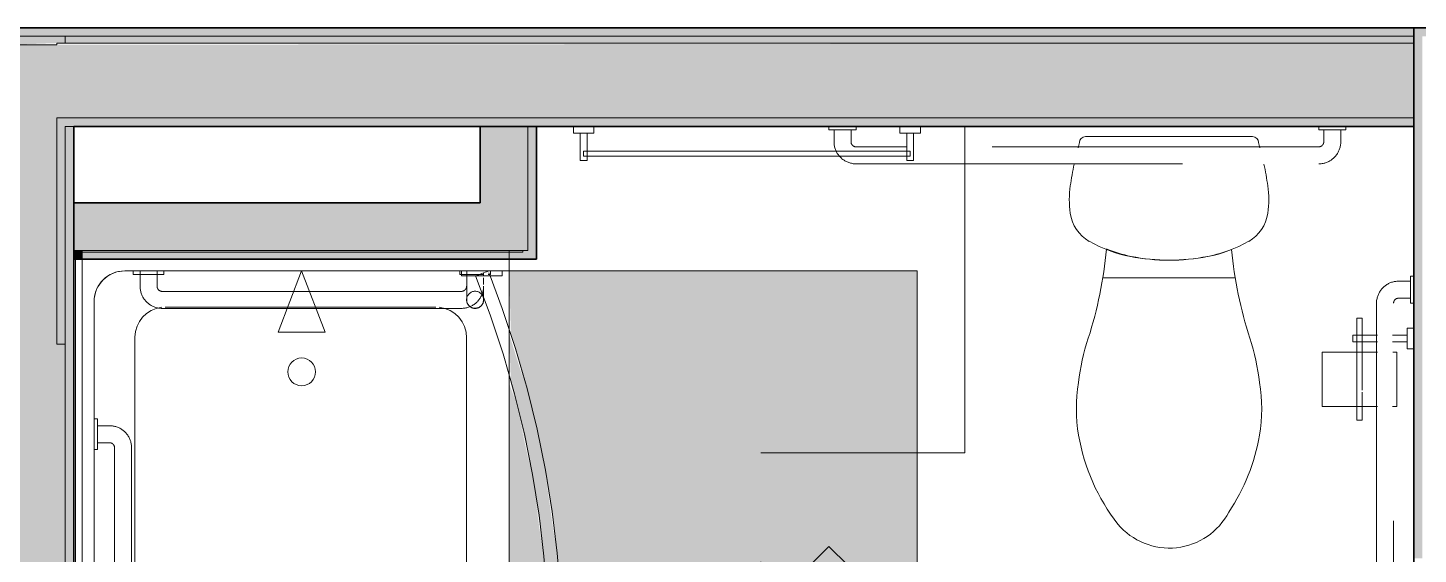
# Model space of a CAD drawing. Header units: inches. Extents: x 6 to 8416, y -388 to 6104.
# Drawn here: x 6422 to 6524.2, y 230.5 to 269.2 of the extents above; entities that cross this region are included whole.
import ezdxf

# ---------------------------------------------------------------- set-up
doc = ezdxf.new("R2010")
doc.units = ezdxf.units.IN
doc.header["$MEASUREMENT"] = 0
doc.linetypes.add('Dash 1_16_', pattern=[48, 24, -24])
doc.linetypes.add('Hidden 1_16_', pattern=[36, 24, -12])
for name, color, linetype, lineweight in [('A-GENM', 13, 'Continuous', 18), ('A-ROOM', 32, 'Continuous', 13), ('A-WALL', 113, 'Continuous', 25), ('A-WALL-PATT', 111, 'Continuous', 35), ('I-WALL', 2, 'Continuous', 25), ('P-SANR-FIXT', 6, 'Continuous', 18), ('Q-SPCQ', 91, 'Continuous', 18)]:
    doc.layers.add(name, color=color, linetype=linetype, lineweight=lineweight)

# ---------------------------------------------------------------- blocks, each defined once
blk = doc.blocks.new('GM BA Shower-Unit-Tub-Prefab-ICC ADA-AM - ICC Type B_ Option B Forward_ 60_W x 32_D-2924853-LEVEL 3 - PLAN Copy 1 Copy 1')
at = {"layer": 'A-GENM'}
blk.add_line((0, 32), (0.625, 32), dxfattribs=at)
blk = doc.blocks.new('PL BA Toilet-Unit-Two Piece-ICC ADA-AM - ICC Type B_ Side Approach_ Side Bar-V1098-LEVEL 3 - PLAN Copy 1 Copy 1')
at = {"layer": 'A-GENM', "linetype": 'Hidden 1_16_', "lineweight": 9}
for p, q in [((48, 56), (48, 24)), ((33, 24), (33, 0)), ((33, 24), (48, 24))]:
    blk.add_line(p, q, dxfattribs=at)
blk = doc.blocks.new('GM Clearance-Rect-AM - 30_ x 48_  - A117 2017 Existing _ Type B _ A117 2009 _ CBC-V1099-LEVEL 3 - PLAN Copy 1 Copy 1')
at = {"layer": 'A-GENM', "linetype": 'Hidden 1_16_', "lineweight": 9, "transparency": 33554560}
h = blk.add_hatch(color=256, dxfattribs=at)
h.paths.add_polyline_path([(11.95, 48), (-15, 48), (-15, 0), (15, 0), (14.87, 4.7), (14.16, 7.14), (12.32, 14.95), (11.75, 18.61), (11.21, 24.64), (11.15, 30.65), (11.48, 36), (12.28, 41.84), (13.48, 47.31), (13.48, 48), (12.26, 48)])
h.paths.add_polyline_path([(15, 48), (14.67, 48), (13.73, 44.09), (12.75, 38.29), (12.23, 32.81), (12.13, 26.71), (12.45, 21.32), (13.25, 15.39), (14.49, 9.66), (15, 8.27), (15, 47.4)])
blk.add_hatch(color=256, dxfattribs=at).paths.add_polyline_path([(13.88, 48), (13.61, 47.84), (12.13, 41.07), (11.74, 38.29), (11.22, 32.45), (11.11, 27.46), (11.51, 20.75), (12.34, 14.86), (13.59, 9.14), (15, 4.63), (14.87, 8.27), (13.71, 12.99), (12.75, 18.66), (12.22, 24.46), (12.13, 30.18), (12.48, 35.95), (13.37, 42.21), (14.62, 47.84), (14.49, 48), (13.94, 48)])
at = {"layer": 'A-GENM', "linetype": 'Hidden 1_16_', "lineweight": 9}
for p, q in [((-15, 48), (-15, 0)), ((-15, 48), (-15, 0)), ((15, 7.77), (15, 48)), ((15, 7.77), (15, 48)), ((15, 48), (15, 7.77)), ((-15, 0), (-15, 39.38)), ((15, 6.9), (15, 7.77)), ((15, 6.9), (15, 7.77)), ((15, 7.77), (15, 6.9)), ((15, 4.63), (15, 6.75)), ((15, 4.63), (15, 6.75)), ((15, 6.75), (15, 4.63)), ((15, 0), (15, 4.33)), ((15, 0), (15, 4.33)), ((15, 4.33), (15, 0)), ((-15, 0), (15, 0)), ((-15, 0), (15, 0)), ((15, 0), (-15, 0))]:
    blk.add_line(p, q, dxfattribs=at)
blk = doc.blocks.new('SE BA Toilet Paper Holder-AM - 6_ W x 4 1_2_ D_ 19_ AFF-V1100-LEVEL 3 - PLAN Copy 1 Copy 1')
at = {"layer": 'Q-SPCQ'}
for p, q in [((-1, 6.75), (-5, 6.75)), ((-5, 6.75), (-5, 2.68)), ((-5, 6.75), (-5, 4.71)), ((-1, 4.71), (-1, 6.75)), ((-1, 2.68), (-1, 6.75)), ((-5, 4.19), (-6, 4.19)), ((-6, 4.19), (-6, 4)), ((-6, 4.16), (-6, 4)), ((-5, 4.15), (-5, 4.59)), ((-5, 3.41), (-5, 4.59)), ((-1, 4.19), (-5, 4.19)), ((-5, 4), (-5, 4.15)), ((-1, 4.59), (-1, 3.41)), ((-1, 4.59), (-1, 4.15)), ((0.25, 4.19), (-1, 4.19)), ((-1, 4.15), (-1, 4)), ((-0.25, 4.5), (-0.25, 2.69)), ((-0.25, 4.5), (0, 4.5)), ((-0.22, 4.5), (0, 4.5)), ((0, 4.5), (0.22, 4.5)), ((0, 4.5), (0.25, 4.5)), ((0.25, 2.69), (0.25, 4.5)), ((1.5, 4.19), (0.25, 4.19)), ((1.5, 4), (1.5, 4.19)), ((-6, 4), (-6, 3.84)), ((-6, 4), (-6, 3.81)), ((-6, 3.81), (-5, 3.81)), ((-5, 3.85), (-5, 4)), ((-5, 3.41), (-5, 3.85)), ((-5, 3.81), (-3.95, 3.81)), ((-5, 3.29), (-5, 2.68)), ((-3.8, 3.81), (-1, 3.81)), ((-1, 4), (-1, 3.85)), ((-1, 3.85), (-1, 3.41)), ((-1, 3.81), (0.25, 3.81)), ((-1, 2.68), (-1, 3.29)), ((0.25, 3.81), (1.5, 3.81)), ((1.5, 3.81), (1.5, 4)), ((-5, 1.57), (-5, 1.25)), ((-5, 1.57), (-5, 1.25)), ((-5, 1.25), (-1, 1.25)), ((-1, 1.25), (-1, 1.56)), ((-1, 1.25), (-1, 1.56)), ((-0.25, 1.57), (-0.25, 0.5)), ((0.25, 0.5), (0.25, 1.57)), ((-0.75, 0.5), (-0.75, 0)), ((0, 0.5), (-0.75, 0.5)), ((0, 0.5), (-0.25, 0.5)), ((0, 0.5), (-0.24, 0.5)), ((0, 0.5), (-0.22, 0.5)), ((0.22, 0.5), (0, 0.5)), ((0.25, 0.5), (0, 0.5)), ((0.24, 0.5), (0, 0.5)), ((0.75, 0.5), (0, 0.5)), ((0.75, 0), (0.75, 0.5))]:
    blk.add_line(p, q, dxfattribs=at)
blk = doc.blocks.new('z Nested-Shower Surround-Tub-Prefab - Variable-V1201-LEVEL 3 - PLAN Copy 1 Copy 1')
at = {"layer": 'A-GENM', "lineweight": 9}
for p, q in [((0.13, 33), (0, 33)), ((0, 33), (0, 0.63)), ((0, 32), (0, 33)), ((0, 33), (0.13, 33)), ((0.13, 0.63), (0.13, 33)), ((0.13, 33), (0.13, 32)), ((0, 29.88), (0, 32)), ((0.13, 32), (0.13, 29.88)), ((0, 0.63), (0, 29.88)), ((0.13, 29.88), (0.13, 0.63)), ((0, 0.63), (0, 0)), ((0, 0), (0, 0.63)), ((0, 0), (60, 0)), ((0.63, 0), (0, 0)), ((0.13, 0.13), (0.13, 0.63)), ((0.13, 0.63), (0.13, 0.31)), ((59.88, 0.13), (0.13, 0.13)), ((0.43, 0.13), (0.62, 0.13)), ((0.62, 0.13), (59.38, 0.13)), ((6.88, 0), (0.63, 0)), ((59.38, 0), (6.88, 0))]:
    blk.add_line(p, q, dxfattribs=at)
at = {"layer": 'A-GENM'}
for p, q in [((1.5, 32), (0, 32)), ((0, 32), (0, 0.63)), ((0, 29.88), (0, 32)), ((0.13, 32), (0.38, 32)), ((0.43, 32), (0.63, 32)), ((0.63, 32), (1.5, 32)), ((1.5, 32), (5.83, 32)), ((1.5, 30.75), (1.5, 32)), ((1.5, 30.75), (1.5, 32)), ((1.5, 32), (1.5, 30.75)), ((6.13, 32), (8.25, 32)), ((8.4, 32), (9.27, 32)), ((9.27, 32), (49.5, 32)), ((1.5, 30), (1.5, 30.75)), ((1.5, 29.25), (1.5, 30.75)), ((1.5, 30.75), (1.5, 30)), ((0, 0.63), (0, 29.88)), ((1.5, 3.75), (1.5, 29.25)), ((1.5, 5.94), (1.5, 29.06)), ((1.5, 29.06), (1.5, 5.94)), ((53.84, 28.87), (6.41, 28.87)), ((4.16, 26.62), (4.16, 17.77)), ((4.16, 17.77), (4.16, 15.73)), ((4.16, 15.73), (4.16, 6.71)), ((1.5, 3.75), (1.5, 5.06)), ((1.5, 5.06), (1.5, 3.75)), ((53.88, 4.5), (6.37, 4.5)), ((56.25, 1.5), (3.75, 1.5)), ((56.25, 1.5), (3.75, 1.5)), ((3.75, 1.5), (56.25, 1.5)), ((0, 0.63), (0, 0)), ((0, 0), (0, 0.63)), ((0, 0), (60, 0)), ((0.63, 0), (0, 0)), ((6.88, 0), (0.63, 0)), ((59.38, 0), (6.88, 0))]:
    blk.add_line(p, q, dxfattribs=at)
blk.add_circle((8.92, 16.75), 1.02, dxfattribs=at)
for centre, radius, start, end in [((6.41, 26.62), 2.25, 90, 173.7582), ((6.37, 6.71), 2.21, 186.0977, 270), ((3.75, 3.75), 2.25, 180, 200.0287), ((3.75, 3.75), 2.25, 180, 270), ((3.75, 3.75), 2.25, 180, 200.0287), ((3.75, 3.75), 2.25, 200.0287, 204.9713), ((3.75, 3.75), 2.25, 200.0287, 204.9713), ((3.75, 3.75), 2.25, 204.9713, 245.0287), ((3.75, 3.75), 2.25, 204.9713, 245.0287), ((3.75, 3.75), 2.25, 245.0287, 249.9713), ((3.75, 3.75), 2.25, 245.0287, 249.9713), ((3.75, 3.75), 2.25, 249.9713, 270), ((3.75, 3.75), 2.25, 249.9713, 270)]:
    blk.add_arc(centre, radius, start, end, dxfattribs=at)
blk = doc.blocks.new('z Nested-Shower Grab Bars - Variable-V1202-LEVEL 3 - PLAN Copy 1 Copy 1')
at = {"layer": 'A-GENM', "linetype": 'Dash 1_16_', "lineweight": 9}
for p, q in [((0.25, 29.13), (0, 29.13)), ((0, 29.13), (0, 29.09)), ((0, 29.13), (0, 29.09)), ((0.25, 29.13), (0, 29.13)), ((0, 29.13), (0, 29.09)), ((0, 29.13), (0, 29.09)), ((0, 29.09), (0, 28.97)), ((0, 29.09), (0, 28.97)), ((0, 29.09), (0, 28.97)), ((0, 29.09), (0, 28.97)), ((0, 28.8), (0, 28.56)), ((0, 28.8), (0, 28.56)), ((0, 28.8), (0, 28.56)), ((0, 28.8), (0, 28.56)), ((0, 28.62), (0, 28.6)), ((0, 28.62), (0, 28.6)), ((0.38, 28.62), (0.15, 28.62)), ((0.25, 29.09), (0.25, 29.13)), ((0.25, 29.09), (0.25, 29.13)), ((0.25, 29.09), (0.25, 29.13)), ((0.25, 29.09), (0.25, 29.13)), ((0.25, 28.97), (0.25, 29.09)), ((0.25, 28.97), (0.25, 29.09)), ((0.25, 28.97), (0.25, 29.09)), ((0.25, 28.97), (0.25, 29.09)), ((0.25, 28.62), (0.25, 28.6)), ((0.25, 28.62), (0.25, 28.6)), ((1, 28.62), (0.51, 28.62)), ((1, 28.62), (0.51, 28.62)), ((1.27, 28.62), (1.21, 28.62)), ((1.24, 28.62), (1.28, 28.62)), ((1.44, 28.62), (1.48, 28.62)), ((1.55, 28.62), (1.59, 28.62)), ((1.59, 28.62), (1.62, 28.62)), ((1.97, 28.62), (1.99, 28.62)), ((1.99, 28.62), (2.01, 28.62)), ((2.01, 28.62), (2.03, 28.62)), ((2.03, 28.62), (2.04, 28.62)), ((2.04, 28.62), (2.06, 28.62)), ((0, 28.6), (0, 28.54)), ((0, 28.6), (0, 28.54)), ((0, 28.54), (0, 28.44)), ((0, 28.54), (0, 28.44)), ((0, 28.5), (0, 28.29)), ((0, 28.5), (0, 28.29)), ((0, 28.5), (0, 28.29)), ((0, 28.44), (0, 28.31)), ((0, 28.44), (0, 27.84)), ((0, 28.31), (0, 28.16)), ((0, 28.29), (0, 28.11)), ((0, 28.29), (0, 28.11)), ((0, 28.29), (0, 28.11)), ((0, 28.16), (0, 28)), ((0, 28), (0, 27.75)), ((0, 28), (0, 27.84)), ((0, 28), (0, 27.75)), ((0, 28), (0, 27.75)), ((0, 27.84), (0, 27.69)), ((0, 27.84), (0, 27.69)), ((0, 27.71), (0, 26.88)), ((0, 27.71), (0, 26.88)), ((0, 27.71), (0, 26.88)), ((0, 27.69), (0, 27.38)), ((0, 27.69), (0, 27.56)), ((0.25, 28.6), (0.25, 28.54)), ((0.25, 28.6), (0.25, 28.54)), ((0.25, 28.54), (0.25, 28.44)), ((0.25, 28.54), (0.25, 28.44)), ((0.25, 28.44), (0.25, 28.31)), ((0.25, 28.44), (0.25, 28.31)), ((0.25, 28.31), (0.25, 28.16)), ((0.25, 28.31), (0.25, 28)), ((0.25, 28.11), (0.25, 28.29)), ((0.25, 28.16), (0.25, 28)), ((0.25, 28), (0.25, 27.84)), ((0.25, 28), (0.25, 27.84)), ((0.25, 27.75), (0.25, 27.99)), ((0.25, 27.84), (0.25, 27.69)), ((0.25, 27.84), (0.25, 27.69)), ((0.25, 26.88), (0.25, 27.71)), ((0.25, 26.88), (0.25, 27.69)), ((0.25, 26.88), (0.25, 27.69)), ((0.25, 27.69), (0.25, 27.38)), ((0.25, 27.69), (0.25, 27.38)), ((1.53, 28.57), (1.47, 28.59)), ((2.3, 28.12), (2.26, 28.17)), ((0, 27.56), (0, 27.38)), ((0, 27.44), (0, 26.88)), ((0, 27.38), (1.13, 27.38)), ((0, 26.88), (0.25, 26.88)), ((0, 26.88), (0.25, 26.88)), ((0.25, 26.88), (0.25, 27.44)), ((0.25, 27.38), (1.13, 27.38)), ((1.5, 27), (1.5, 15.83)), ((2.75, 16.31), (2.75, 27)), ((1.5, 15.83), (1.5, 14.67)), ((2.75, 14.19), (2.75, 16.31)), ((1.5, 14.67), (1.5, 5)), ((2.75, 5), (2.75, 14.19)), ((0.25, 5.13), (0, 5.13)), ((0, 5.13), (0, 4.56)), ((0, 5.13), (0, 2.88)), ((0.25, 2.88), (0.25, 5.13)), ((0.25, 4.56), (0.25, 5.13)), ((1.13, 4.63), (0, 4.63)), ((0, 4.63), (0, 4.44)), ((0, 4.63), (0, 3.38)), ((0, 4.44), (0, 4.31)), ((0, 4.31), (0, 4.16)), ((0, 4.16), (0, 4)), ((0, 4), (0, 3.84)), ((0, 3.84), (0, 3.69)), ((0, 3.69), (0, 3.56)), ((0, 3.56), (0, 3.38)), ((0, 3.44), (0, 2.88)), ((0, 3.38), (1.13, 3.38)), ((0.25, 2.88), (0.25, 3.44)), ((0, 2.88), (0.25, 2.88)), ((35, 2.75), (13, 2.75)), ((35, 2.75), (13, 2.75)), ((11.38, 1.13), (11.38, 0.25)), ((11.38, 1.13), (11.38, 0.25)), ((12.63, 0.25), (12.63, 1.13)), ((12.63, 0.25), (12.63, 1.13)), ((13, 1.5), (35, 1.5)), ((13, 1.5), (35, 1.5)), ((10.88, 0.25), (10.88, 0)), ((11.69, 0.25), (10.88, 0.25)), ((11.69, 0.25), (10.88, 0.25)), ((10.88, 0.25), (10.88, 0)), ((13.13, 0.25), (10.88, 0.25)), ((11.69, 0.25), (10.88, 0.25)), ((10.88, 0), (13.13, 0)), ((10.88, 0), (13.13, 0)), ((10.88, 0), (13.13, 0)), ((10.88, 0), (13.13, 0)), ((11.38, 0.25), (11.69, 0.25)), ((11.38, 0.25), (11.69, 0.25)), ((11.38, 0.25), (11.69, 0.25)), ((11.38, 0.25), (12.63, 0.25)), ((11.69, 0.25), (11.84, 0.25)), ((11.69, 0.25), (12.31, 0.25)), ((11.69, 0.25), (12.31, 0.25)), ((11.84, 0.25), (12, 0.25)), ((12, 0.25), (12.16, 0.25)), ((12.16, 0.25), (12.31, 0.25)), ((13.13, 0.25), (12.31, 0.25)), ((13.13, 0.25), (12.31, 0.25)), ((12.31, 0.25), (12.63, 0.25)), ((12.31, 0.25), (12.63, 0.25)), ((13.13, 0.25), (12.31, 0.25)), ((12.31, 0.25), (12.63, 0.25)), ((13.13, 0), (13.13, 0.25)), ((13.13, 0), (13.13, 0.25))]:
    blk.add_line(p, q, dxfattribs=at)
at = {"layer": 'A-GENM', "linetype": 'Dash 1_16_', "lineweight": 9, "flags": 128}
for points in [[(1.21, 28.62), (1.14, 28.62), (1.13, 28.62)], [(1.13, 28.62), (1.16, 28.62), (1.2, 28.62), (1.24, 28.62)], [(1.47, 28.59), (1.4, 28.6), (1.34, 28.61), (1.27, 28.62)], [(1.28, 28.62), (1.32, 28.62), (1.36, 28.62), (1.4, 28.62), (1.44, 28.62)], [(1.48, 28.62), (1.51, 28.62), (1.55, 28.62)], [(1.62, 28.62), (1.66, 28.62), (1.69, 28.62), (1.72, 28.62), (1.75, 28.62), (1.78, 28.62), (1.81, 28.62), (1.84, 28.62), (1.87, 28.62), (1.9, 28.62), (1.92, 28.62), (1.94, 28.62), (1.97, 28.62)], [(2.06, 28.62), (2.07, 28.62), (2.08, 28.62), (2.09, 28.62), (2.1, 28.62), (2.11, 28.62), (2.12, 28.62), (2.12, 28.62), (2.12, 28.62), (2.12, 28.62)], [(2.12, 28.62), (2.15, 28.62), (2.17, 28.62), (2.2, 28.62), (2.22, 28.62), (2.25, 28.61), (2.27, 28.61), (2.3, 28.6), (2.32, 28.59), (2.35, 28.58), (2.37, 28.58), (2.39, 28.57), (2.41, 28.55), (2.44, 28.54), (2.46, 28.53), (2.48, 28.52), (2.5, 28.5), (2.52, 28.49), (2.54, 28.47), (2.56, 28.45), (2.57, 28.44), (2.59, 28.42), (2.61, 28.4), (2.62, 28.38), (2.64, 28.36), (2.65, 28.34), (2.66, 28.32), (2.68, 28.29), (2.69, 28.27), (2.7, 28.25), (2.71, 28.23), (2.72, 28.2), (2.72, 28.18), (2.73, 28.16), (2.74, 28.13), (2.74, 28.11), (2.74, 28.08), (2.75, 28.06), (2.75, 28.03), (2.75, 28.01), (2.75, 27.98), (2.75, 27.96), (2.75, 27.93), (2.74, 27.91), (2.74, 27.88), (2.73, 27.86), (2.73, 27.83), (2.72, 27.81), (2.71, 27.79), (2.7, 27.76), (2.69, 27.74), (2.68, 27.72), (2.67, 27.7), (2.66, 27.67), (2.64, 27.65), (2.63, 27.63), (2.62, 27.61), (2.6, 27.59), (2.58, 27.57), (2.57, 27.56), (2.55, 27.54), (2.53, 27.52), (2.51, 27.51), (2.49, 27.49), (2.47, 27.48), (2.45, 27.46), (2.43, 27.45), (2.4, 27.44), (2.38, 27.43), (2.36, 27.42), (2.33, 27.41), (2.31, 27.4), (2.29, 27.4), (2.26, 27.39), (2.24, 27.39), (2.21, 27.38), (2.19, 27.38), (2.16, 27.38), (2.14, 27.38), (2.12, 27.38)], [(2.26, 28.17), (2.21, 28.21), (2.16, 28.25), (2.11, 28.29), (2.06, 28.33), (2, 28.37), (1.95, 28.4), (1.89, 28.43), (1.83, 28.46), (1.77, 28.49), (1.71, 28.51), (1.65, 28.54), (1.59, 28.56), (1.53, 28.57)], [(2.65, 27.57), (2.62, 27.63), (2.6, 27.69), (2.57, 27.75), (2.54, 27.81), (2.5, 27.86), (2.47, 27.92), (2.43, 27.97), (2.39, 28.02), (2.35, 28.07), (2.3, 28.12)], [(1.13, 27.38), (1.14, 27.37), (1.15, 27.37), (1.17, 27.37), (1.18, 27.37), (1.2, 27.37), (1.21, 27.36), (1.23, 27.36), (1.24, 27.36), (1.26, 27.35), (1.27, 27.35), (1.28, 27.34), (1.3, 27.33), (1.31, 27.33), (1.32, 27.32), (1.34, 27.31), (1.35, 27.3), (1.36, 27.29), (1.37, 27.28), (1.38, 27.27), (1.39, 27.26), (1.4, 27.25), (1.41, 27.24), (1.42, 27.23), (1.43, 27.22), (1.44, 27.2), (1.45, 27.19), (1.46, 27.18), (1.46, 27.16), (1.47, 27.15), (1.47, 27.14), (1.48, 27.12), (1.48, 27.11), (1.49, 27.09), (1.49, 27.08), (1.49, 27.06), (1.5, 27.05), (1.5, 27.03), (1.5, 27.02), (1.5, 27), (1.5, 27)], [(1.95, 27.38), (1.93, 27.38), (1.9, 27.38), (1.88, 27.38), (1.85, 27.38), (1.82, 27.38), (1.79, 27.38), (1.76, 27.38), (1.73, 27.38), (1.7, 27.38), (1.67, 27.38), (1.63, 27.38), (1.6, 27.38), (1.56, 27.38), (1.52, 27.38), (1.49, 27.38), (1.45, 27.38), (1.41, 27.38), (1.37, 27.38), (1.33, 27.38), (1.29, 27.38), (1.26, 27.38), (1.22, 27.38), (1.18, 27.38), (1.14, 27.38), (1.13, 27.38)], [(2.12, 27.38), (2.12, 27.38), (2.12, 27.38), (2.12, 27.38), (2.11, 27.38), (2.11, 27.38), (2.1, 27.38), (2.09, 27.38), (2.07, 27.38), (2.06, 27.38), (2.05, 27.38), (2.03, 27.38), (2.01, 27.38), (1.99, 27.38), (1.97, 27.38), (1.95, 27.38)], [(2.75, 27), (2.75, 27.06), (2.74, 27.13), (2.74, 27.19), (2.73, 27.26), (2.72, 27.32), (2.7, 27.39), (2.69, 27.45), (2.67, 27.51), (2.65, 27.57)], [(1.5, 5), (1.5, 4.99), (1.5, 4.97), (1.5, 4.96), (1.5, 4.94), (1.49, 4.93), (1.49, 4.91), (1.49, 4.9), (1.48, 4.88), (1.48, 4.87), (1.47, 4.85), (1.46, 4.84), (1.46, 4.83), (1.45, 4.81), (1.44, 4.8), (1.43, 4.79), (1.43, 4.78), (1.42, 4.76), (1.41, 4.75), (1.4, 4.74), (1.39, 4.73), (1.38, 4.72), (1.36, 4.71), (1.35, 4.7), (1.34, 4.69), (1.33, 4.68), (1.31, 4.68), (1.3, 4.67), (1.29, 4.66), (1.27, 4.66), (1.26, 4.65), (1.25, 4.65), (1.23, 4.64), (1.22, 4.64), (1.2, 4.63), (1.19, 4.63), (1.17, 4.63), (1.16, 4.63), (1.14, 4.63), (1.13, 4.63), (1.13, 4.63)], [(1.13, 3.38), (1.19, 3.38), (1.25, 3.38), (1.32, 3.39), (1.38, 3.4), (1.45, 3.41), (1.51, 3.42), (1.57, 3.44), (1.64, 3.46), (1.7, 3.48), (1.76, 3.5), (1.82, 3.53), (1.88, 3.56), (1.93, 3.59), (1.99, 3.62), (2.04, 3.66), (2.1, 3.7), (2.15, 3.74), (2.2, 3.78), (2.24, 3.82), (2.29, 3.87), (2.34, 3.92), (2.38, 3.96), (2.42, 4.02), (2.46, 4.07), (2.49, 4.12), (2.53, 4.18), (2.56, 4.23), (2.59, 4.29), (2.61, 4.35), (2.64, 4.41), (2.66, 4.47), (2.68, 4.53), (2.7, 4.6), (2.71, 4.66), (2.73, 4.72), (2.74, 4.79), (2.74, 4.85), (2.75, 4.92), (2.75, 4.98), (2.75, 5)], [(13, 2.75), (12.94, 2.75), (12.87, 2.74), (12.81, 2.74), (12.74, 2.73), (12.68, 2.72), (12.61, 2.7), (12.55, 2.69), (12.49, 2.67), (12.43, 2.65), (12.37, 2.62), (12.31, 2.6), (12.25, 2.57), (12.19, 2.54), (12.14, 2.5), (12.08, 2.47), (12.03, 2.43), (11.98, 2.39), (11.93, 2.35), (11.88, 2.3), (11.83, 2.26), (11.79, 2.21), (11.75, 2.16), (11.71, 2.11), (11.67, 2.06), (11.63, 2), (11.6, 1.95), (11.57, 1.89), (11.54, 1.83), (11.51, 1.77), (11.49, 1.71), (11.46, 1.65), (11.44, 1.59), (11.43, 1.53), (11.41, 1.47), (11.4, 1.4), (11.39, 1.34), (11.38, 1.27), (11.38, 1.21), (11.38, 1.14), (11.38, 1.13)], [(13, 2.75), (12.94, 2.75), (12.87, 2.74), (12.81, 2.74), (12.74, 2.73), (12.68, 2.72), (12.61, 2.7), (12.55, 2.69), (12.49, 2.67), (12.43, 2.65), (12.37, 2.62), (12.31, 2.6), (12.25, 2.57), (12.19, 2.54), (12.14, 2.5), (12.08, 2.47), (12.03, 2.43), (11.98, 2.39), (11.93, 2.35), (11.88, 2.3), (11.83, 2.26), (11.79, 2.21), (11.75, 2.16), (11.71, 2.11), (11.67, 2.06), (11.63, 2), (11.6, 1.95), (11.57, 1.89), (11.54, 1.83), (11.51, 1.77), (11.49, 1.71), (11.46, 1.65), (11.44, 1.59), (11.43, 1.53), (11.41, 1.47), (11.4, 1.4), (11.39, 1.34), (11.38, 1.27), (11.38, 1.21), (11.38, 1.14), (11.38, 1.13)], [(12.63, 1.13), (12.63, 1.14), (12.63, 1.15), (12.63, 1.17), (12.63, 1.18), (12.63, 1.2), (12.64, 1.21), (12.64, 1.23), (12.64, 1.24), (12.65, 1.26), (12.65, 1.27), (12.66, 1.28), (12.67, 1.3), (12.67, 1.31), (12.68, 1.32), (12.69, 1.34), (12.7, 1.35), (12.71, 1.36), (12.72, 1.37), (12.73, 1.38), (12.74, 1.39), (12.75, 1.4), (12.76, 1.41), (12.77, 1.42), (12.78, 1.43), (12.8, 1.44), (12.81, 1.45), (12.82, 1.46), (12.84, 1.46), (12.85, 1.47), (12.86, 1.47), (12.88, 1.48), (12.89, 1.48), (12.91, 1.49), (12.92, 1.49), (12.94, 1.49), (12.95, 1.5), (12.97, 1.5), (12.98, 1.5), (13, 1.5), (13, 1.5)], [(12.63, 1.13), (12.63, 1.14), (12.63, 1.15), (12.63, 1.17), (12.63, 1.18), (12.63, 1.2), (12.64, 1.21), (12.64, 1.23), (12.64, 1.24), (12.65, 1.26), (12.65, 1.27), (12.66, 1.28), (12.67, 1.3), (12.67, 1.31), (12.68, 1.32), (12.69, 1.34), (12.7, 1.35), (12.71, 1.36), (12.72, 1.37), (12.73, 1.38), (12.74, 1.39), (12.75, 1.4), (12.76, 1.41), (12.77, 1.42), (12.78, 1.43), (12.8, 1.44), (12.81, 1.45), (12.82, 1.46), (12.84, 1.46), (12.85, 1.47), (12.86, 1.47), (12.88, 1.48), (12.89, 1.48), (12.91, 1.49), (12.92, 1.49), (12.94, 1.49), (12.95, 1.5), (12.97, 1.5), (12.98, 1.5), (13, 1.5), (13, 1.5)]]:
    blk.add_lwpolyline(points, dxfattribs=at)
at = {"layer": 'A-GENM', "linetype": 'Dash 1_16_', "lineweight": 9}
for start, end in [(90, 270), (270, 90)]:
    blk.add_arc((2.12, 28), 0.625, start, end, dxfattribs=at)
blk = doc.blocks.new('z Nested-Clearance-Shower-AM - Tub_Shower - ICC Type B - Option B_ Forward _ CBC 11A-V1103-LEVEL 3 - PLAN Copy 1 Copy 1')
at = {"layer": 'A-GENM', "linetype": 'Hidden 1_16_', "lineweight": 9}
for p, q in [((48, 30), (0, 30)), ((0, 30), (0, 0)), ((21.66, 24.91), (20.25, 23.5)), ((20.25, 23.5), (21.66, 24.91)), ((20.25, 23.5), (24, 19.75)), ((24, 19.75), (20.25, 23.5)), ((0, 0), (48, 0))]:
    blk.add_line(p, q, dxfattribs=at)
blk = doc.blocks.new('z Nested-Shower Fixtures - Variable-2223344-LEVEL 3 - PLAN Copy 1 Copy 1')
at = {"layer": 'P-SANR-FIXT'}
for p, q in [((0, 0), (4.5, 1.73)), ((4.5, 1.73), (4.5, -1.73)), ((4.5, -1.73), (0, 0))]:
    blk.add_line(p, q, dxfattribs=at)
blk = doc.blocks.new('z Nested-Shower Extra Gyp Layer - Variable-2223807-LEVEL 3 - PLAN Copy 1 Copy 1')
at = {"layer": 'A-GENM', "lineweight": 9}
for p, q in [((60, 0.625), (0, 0.625)), ((0, 0.625), (60, 0.625)), ((0, 0.625), (0, 0)), ((0, 0.625), (0, 0)), ((60, 0), (0, 0)), ((0, 0), (60, 0))]:
    blk.add_line(p, q, dxfattribs=at)
blk = doc.blocks.new('SE BA Shower Curtain Rod-AM - 1_ Dia__ 76_ AFF-V1203-LEVEL 3 - PLAN Copy 1 Copy 1')
at = {"layer": 'Q-SPCQ'}
for p, q in [((0.37, 1.5), (0, 1.5)), ((0, 1.5), (0, 0.75)), ((0, 1.5), (0, -1.5)), ((0.37, -1.5), (0.37, 1.5)), ((0.37, 0.75), (0.37, 1.5)), ((0, 0.75), (0, -0.75)), ((0, 0.46), (0.01, 0.45)), ((0, 0.46), (0.01, 0.45)), ((0.01, 0.45), (0.03, 0.4)), ((0.01, 0.45), (0.03, 0.4)), ((0.03, 0.4), (0.06, 0.33)), ((0.03, 0.4), (0.09, 0.23)), ((0.06, 0.33), (0.09, 0.23)), ((0.09, 0.23), (0.14, 0.12)), ((0.09, 0.23), (0.14, 0.12)), ((0.37, 0.6), (0.13, 0.51)), ((0.14, 0.12), (0.19, 0)), ((0.14, 0.12), (0.24, -0.12)), ((0.19, 0), (0.24, -0.12)), ((0.37, 0.52), (0.37, 0.75)), ((0, -0.75), (0, -1.5)), ((0.24, -0.12), (0.28, -0.23)), ((0.24, -0.12), (0.28, -0.23)), ((0.28, -0.23), (0.32, -0.33)), ((0.28, -0.23), (0.35, -0.4)), ((0.32, -0.33), (0.35, -0.4)), ((0.35, -0.4), (0.37, -0.45)), ((0.35, -0.4), (0.37, -0.45)), ((0.37, -0.75), (0.37, -0.39)), ((0.37, -0.45), (0.37, -0.46)), ((0.37, -0.45), (0.37, -0.46)), ((0.37, -1.5), (0.37, -0.75)), ((0, -1.5), (0.37, -1.5))]:
    blk.add_line(p, q, dxfattribs=at)
at = {"layer": 'Q-SPCQ', "flags": 128}
for points in [[(56.62, 0.6), (54.11, 1.55), (51.19, 2.51), (48.23, 3.36), (45.24, 4.09), (42.22, 4.7), (39.18, 5.19), (36.12, 5.55), (33.05, 5.8), (29.98, 5.92), (26.9, 5.92), (23.82, 5.79), (20.75, 5.54), (17.69, 5.17), (14.65, 4.68), (11.64, 4.06), (8.65, 3.33), (5.69, 2.48), (2.77, 1.5), (0.37, 0.6)], [(0.37, -0.46), (3.22, 0.6), (6.1, 1.56), (9.03, 2.4), (11.98, 3.12), (14.96, 3.72), (17.96, 4.2), (20.98, 4.56), (24.01, 4.8), (27.04, 4.92), (30.08, 4.92), (33.12, 4.79), (36.15, 4.55), (39.17, 4.18), (42.17, 3.69), (45.14, 3.09), (48.1, 2.36), (51.02, 1.52), (53.9, 0.56), (56.62, -0.46)]]:
    blk.add_lwpolyline(points, dxfattribs=at)
blk = doc.blocks.new('z Nested-Toilet-2 Piece - z Nested-Toilet-2 Piece-2223281-LEVEL 3 - PLAN Copy 1 Copy 1')
at = {"layer": 'P-SANR-FIXT'}
for p, q in [((6.14, -0.75), (-6.14, -0.75)), ((-4.87, -11.13), (4.87, -11.13))]:
    blk.add_line(p, q, dxfattribs=at)
for centre, radius, start, end in [((-6.14, -1.19), 0.441, 90, 180), ((6.14, -1.19), 0.441, 360, 90), ((15.6, -7.57), 23.08, 163.9635, 164.9127), ((-15.6, -7.57), 23.08, 15.0873, 16.0365), ((15.6, -7.57), 23.08, 168, 172.0365), ((-15.6, -7.57), 23.08, 7.9635, 12), ((-0.11, -5.37), 7.22, 172.0365, 187.9635), ((0.11, -5.37), 7.22, 352.0365, 7.9635), ((-4.44, -5.98), 2.85, 187.9635, 240.0365), ((4.44, -5.98), 2.85, 299.9635, 352.0365), ((-35.24, -6.16), 30.78, 342.2016, 354.6693), ((-1.01, -0.03), 9.71, 240.0365, 259.1622), ((-0.94, -0.04), 9.69, 247.7869, 259.0027), ((1.01, -0.03), 9.71, 280.8378, 299.9635), ((1.01, -0.02), 9.71, 280.8895, 291.6938), ((35.24, -6.16), 30.78, 185.3777, 197.7984), ((0, 4.97), 14.81, 258.9622, 281.0378), ((0.02, 4.97), 14.8, 259.0667, 281.0038), ((10.95, -20.98), 17.74, 162.238, 173.0503), ((-10.95, -20.98), 17.74, 6.9497, 17.762), ((5.19, -20.74), 12, 170.8586, 189.4113), ((-5.19, -20.74), 12, 350.5887, 9.1414), ((7.72, -20.26), 14.57, 189.657, 218.0441), ((-7.72, -20.26), 14.57, 326.2448, 350.343), ((0.02, -26.07), 4.93, 219.9367, 332.4276)]:
    blk.add_arc(centre, radius, start, end, dxfattribs=at)
blk = doc.blocks.new('z Nested-Toilet Grab Bars - z Nested-Toilet Grab Bars-V1104-LEVEL 3 - PLAN Copy 1 Copy 1')
at = {"layer": 'A-GENM', "linetype": 'Dash 1_16_', "lineweight": 9}
for p, q in [((-43, 0), (-43, -0.25)), ((-43, -0.25), (-41, -0.25)), ((-43, -0.25), (-41, -0.25)), ((-42.62, -0.25), (-42.62, -1.13)), ((-41.37, -0.25), (-42.62, -0.25)), ((-41.37, -0.25), (-42.62, -0.25)), ((-41.37, -1.13), (-41.37, -0.25)), ((-41, -0.25), (-41, 0)), ((-7, 0), (-7, -0.25)), ((-7, -0.25), (-5, -0.25)), ((-7, -0.25), (-5, -0.25)), ((-6.63, -0.25), (-6.63, -1.13)), ((-5.38, -0.25), (-6.63, -0.25)), ((-5.38, -0.25), (-6.63, -0.25)), ((-5.38, -1.13), (-5.38, -0.25)), ((-5, -0.25), (-5, 0)), ((-42.47, -1.82), (-42.44, -1.88)), ((-42.44, -1.88), (-42.41, -1.93)), ((-42.41, -1.93), (-42.38, -1.99)), ((-42.38, -1.99), (-42.34, -2.04)), ((-42.34, -2.04), (-42.3, -2.1)), ((-37.24, -1.5), (-41, -1.5)), ((-7, -1.5), (-36.81, -1.5)), ((-42.3, -2.1), (-42.26, -2.15)), ((-42.26, -2.15), (-42.22, -2.2)), ((-41, -2.75), (-7, -2.75)), ((0, -11), (-0.25, -11)), ((-0.25, -11), (-0.25, -13)), ((-0.25, -11), (-0.25, -13)), ((-0.25, -11.38), (-1.13, -11.38)), ((-0.25, -12.63), (-0.25, -11.38)), ((-0.25, -12.63), (-0.25, -11.38)), ((-2.75, -13), (-2.75, -53)), ((-1.5, -53), (-1.5, -13)), ((-1.13, -12.63), (-0.25, -12.63)), ((-0.25, -13), (0, -13))]:
    blk.add_line(p, q, dxfattribs=at)
at = {"layer": 'A-GENM', "linetype": 'Dash 1_16_', "lineweight": 9, "flags": 128}
for points in [[(-42.62, -1.13), (-42.62, -1.19), (-42.62, -1.25), (-42.61, -1.32), (-42.6, -1.38), (-42.59, -1.45), (-42.58, -1.51), (-42.56, -1.57), (-42.54, -1.64), (-42.52, -1.7), (-42.5, -1.76), (-42.47, -1.82)], [(-41, -1.5), (-41.01, -1.5), (-41.03, -1.5), (-41.04, -1.5), (-41.06, -1.5), (-41.07, -1.49), (-41.09, -1.49), (-41.1, -1.49), (-41.12, -1.48), (-41.13, -1.48), (-41.15, -1.47), (-41.16, -1.46), (-41.17, -1.46), (-41.19, -1.45), (-41.2, -1.44), (-41.21, -1.43), (-41.22, -1.43), (-41.24, -1.42), (-41.25, -1.41), (-41.26, -1.4), (-41.27, -1.39), (-41.28, -1.38), (-41.29, -1.36), (-41.3, -1.35), (-41.31, -1.34), (-41.32, -1.33), (-41.32, -1.31), (-41.33, -1.3), (-41.34, -1.29), (-41.34, -1.27), (-41.35, -1.26), (-41.35, -1.25), (-41.36, -1.23), (-41.36, -1.22), (-41.37, -1.2), (-41.37, -1.19), (-41.37, -1.17), (-41.37, -1.16), (-41.37, -1.14), (-41.37, -1.13), (-41.37, -1.13)], [(-6.63, -1.13), (-6.63, -1.14), (-6.63, -1.15), (-6.63, -1.17), (-6.63, -1.18), (-6.63, -1.2), (-6.64, -1.21), (-6.64, -1.23), (-6.64, -1.24), (-6.65, -1.26), (-6.65, -1.27), (-6.66, -1.28), (-6.67, -1.3), (-6.67, -1.31), (-6.68, -1.32), (-6.69, -1.34), (-6.7, -1.35), (-6.71, -1.36), (-6.72, -1.37), (-6.73, -1.38), (-6.74, -1.39), (-6.75, -1.4), (-6.76, -1.41), (-6.77, -1.42), (-6.78, -1.43), (-6.8, -1.44), (-6.81, -1.45), (-6.82, -1.46), (-6.84, -1.46), (-6.85, -1.47), (-6.86, -1.47), (-6.88, -1.48), (-6.89, -1.48), (-6.91, -1.49), (-6.92, -1.49), (-6.94, -1.49), (-6.95, -1.5), (-6.97, -1.5), (-6.98, -1.5), (-7, -1.5), (-7, -1.5)], [(-7, -2.75), (-6.94, -2.75), (-6.87, -2.74), (-6.81, -2.74), (-6.74, -2.73), (-6.68, -2.72), (-6.61, -2.7), (-6.55, -2.69), (-6.49, -2.67), (-6.43, -2.65), (-6.37, -2.62), (-6.31, -2.6), (-6.25, -2.57), (-6.19, -2.54), (-6.14, -2.5), (-6.08, -2.47), (-6.03, -2.43), (-5.98, -2.39), (-5.93, -2.35), (-5.88, -2.3), (-5.83, -2.26), (-5.79, -2.21), (-5.75, -2.16), (-5.71, -2.11), (-5.67, -2.06), (-5.63, -2), (-5.6, -1.95), (-5.57, -1.89), (-5.54, -1.83), (-5.51, -1.77), (-5.49, -1.71), (-5.46, -1.65), (-5.44, -1.59), (-5.43, -1.53), (-5.41, -1.47), (-5.4, -1.4), (-5.39, -1.34), (-5.38, -1.27), (-5.38, -1.21), (-5.38, -1.14), (-5.38, -1.13)], [(-42.22, -2.2), (-42.18, -2.24), (-42.13, -2.29), (-42.08, -2.34), (-42.04, -2.38), (-41.98, -2.42), (-41.93, -2.46), (-41.88, -2.49), (-41.82, -2.53), (-41.77, -2.56), (-41.71, -2.59), (-41.65, -2.61), (-41.59, -2.64), (-41.53, -2.66), (-41.47, -2.68), (-41.4, -2.7), (-41.34, -2.71), (-41.28, -2.73), (-41.21, -2.74), (-41.15, -2.74), (-41.08, -2.75), (-41.02, -2.75), (-41, -2.75)], [(-1.13, -11.38), (-1.19, -11.38), (-1.25, -11.38), (-1.32, -11.39), (-1.38, -11.4), (-1.45, -11.41), (-1.51, -11.42), (-1.57, -11.44), (-1.64, -11.46), (-1.7, -11.48), (-1.76, -11.5), (-1.82, -11.53), (-1.88, -11.56), (-1.93, -11.59), (-1.99, -11.62), (-2.04, -11.66), (-2.1, -11.7), (-2.15, -11.74), (-2.2, -11.78), (-2.24, -11.82), (-2.29, -11.87), (-2.34, -11.92), (-2.38, -11.96), (-2.42, -12.02), (-2.46, -12.07), (-2.49, -12.12), (-2.53, -12.18), (-2.56, -12.23), (-2.59, -12.29), (-2.61, -12.35), (-2.64, -12.41), (-2.66, -12.47), (-2.68, -12.53), (-2.7, -12.6), (-2.71, -12.66), (-2.73, -12.72), (-2.74, -12.79), (-2.74, -12.85), (-2.75, -12.92), (-2.75, -12.98), (-2.75, -13)], [(-1.5, -13), (-1.5, -12.99), (-1.5, -12.97), (-1.5, -12.96), (-1.5, -12.94), (-1.49, -12.93), (-1.49, -12.91), (-1.49, -12.9), (-1.48, -12.88), (-1.48, -12.87), (-1.47, -12.85), (-1.46, -12.84), (-1.46, -12.83), (-1.45, -12.81), (-1.44, -12.8), (-1.43, -12.79), (-1.43, -12.78), (-1.42, -12.76), (-1.41, -12.75), (-1.4, -12.74), (-1.39, -12.73), (-1.38, -12.72), (-1.36, -12.71), (-1.35, -12.7), (-1.34, -12.69), (-1.33, -12.68), (-1.31, -12.68), (-1.3, -12.67), (-1.29, -12.66), (-1.27, -12.66), (-1.26, -12.65), (-1.25, -12.65), (-1.23, -12.64), (-1.22, -12.64), (-1.2, -12.63), (-1.19, -12.63), (-1.17, -12.63), (-1.16, -12.63), (-1.14, -12.63), (-1.13, -12.63), (-1.13, -12.63)]]:
    blk.add_lwpolyline(points, dxfattribs=at)
blk = doc.blocks.new('SE BA Towel Bar-AM - 2_-0_ W x 2 1_2_ D_ 48_ AFF-V1204-LEVEL 3 - PLAN Copy 1 Copy 1')
at = {"layer": 'Q-SPCQ'}
for p, q in [((-12.25, 2.5), (-12.25, 0.5)), ((-12.25, 2.5), (-12.22, 2.5)), ((-12.22, 2.5), (-12, 2.5)), ((-12.22, 2.5), (-12, 2.5)), ((-12, 2.5), (-11.78, 2.5)), ((-12, 2.5), (-11.78, 2.5)), ((-11.82, 2.19), (-12, 2.19)), ((-12, 2.19), (-12, 2.18)), ((-12, 2.19), (-12, 2.16)), ((-12, 2.18), (-12, 2.16)), ((-12, 2.16), (-12, 2.13)), ((-12, 2.16), (-12, 2.13)), ((-12, 2.13), (-12, 2.09)), ((-12, 2.13), (-12, 2.09)), ((-12, 2.09), (-12, 2.05)), ((-12, 2.09), (-12, 2.05)), ((-12, 2.05), (-12, 2)), ((-12, 2.05), (-12, 1.81)), ((11.78, 2.19), (-11.82, 2.19)), ((-11.78, 2.5), (-11.75, 2.5)), ((-11.75, 2.13), (-11.75, 2.5)), ((11.75, 2.5), (11.75, 2.13)), ((11.75, 2.5), (11.78, 2.5)), ((11.78, 2.5), (12, 2.5)), ((11.78, 2.5), (12, 2.5)), ((11.97, 2.19), (11.78, 2.19)), ((12, 2.5), (12.22, 2.5)), ((12, 2.5), (12.22, 2.5)), ((12, 2.18), (12, 2.19)), ((12, 2.18), (12, 2.19)), ((12, 2.09), (12, 2.18)), ((12, 2.16), (12, 2.18)), ((12, 2.13), (12, 2.16)), ((12, 2.09), (12, 2.13)), ((12, 1.91), (12, 2.09)), ((12, 2.05), (12, 2.09)), ((12, 2), (12, 2.05)), ((12.22, 2.5), (12.25, 2.5)), ((12.25, 0.5), (12.25, 2.5)), ((-12, 2), (-12, 1.95)), ((-12, 1.95), (-12, 1.91)), ((-12, 1.91), (-12, 1.87)), ((-12, 1.87), (-12, 1.84)), ((-12, 1.84), (-12, 1.82)), ((-12, 1.82), (-12, 1.81)), ((-11.78, 1.81), (11.78, 1.81)), ((-11.75, 0.5), (-11.75, 1.87)), ((11.75, 1.87), (11.75, 0.5)), ((12, 1.95), (12, 2)), ((12, 1.91), (12, 1.95)), ((12, 1.87), (12, 1.91)), ((12, 1.87), (12, 1.91)), ((12, 1.84), (12, 1.87)), ((12, 1.84), (12, 1.87)), ((12, 1.82), (12, 1.84)), ((12, 1.82), (12, 1.84)), ((12, 1.81), (12, 1.82)), ((12, 1.81), (12, 1.82)), ((-12.75, 0.5), (-12.75, 0)), ((-12.24, 0.5), (-12.75, 0.5)), ((-12.22, 0.5), (-12.25, 0.5)), ((-12, 0.5), (-12.24, 0.5)), ((-12, 0.5), (-12.24, 0.5)), ((-12, 0.5), (-12.22, 0.5)), ((-12, 0.5), (-12.22, 0.5)), ((-11.78, 0.5), (-12, 0.5)), ((-11.78, 0.5), (-12, 0.5)), ((-11.76, 0.5), (-12, 0.5)), ((-11.76, 0.5), (-12, 0.5)), ((-11.75, 0.5), (-11.78, 0.5)), ((-11.25, 0.5), (-11.76, 0.5)), ((-11.25, 0), (-11.25, 0.5)), ((11.25, 0.5), (11.25, 0)), ((11.76, 0.5), (11.25, 0.5)), ((11.78, 0.5), (11.75, 0.5)), ((12, 0.5), (11.76, 0.5)), ((12, 0.5), (11.76, 0.5)), ((12, 0.5), (11.78, 0.5)), ((12, 0.5), (11.78, 0.5)), ((12.22, 0.5), (12, 0.5)), ((12.22, 0.5), (12, 0.5)), ((12.24, 0.5), (12, 0.5)), ((12.24, 0.5), (12, 0.5)), ((12.25, 0.5), (12.22, 0.5)), ((12.75, 0.5), (12.24, 0.5)), ((12.75, 0), (12.75, 0.5)), ((-12, 0), (-12.75, 0)), ((-11.25, 0), (-12, 0)), ((12, 0), (11.25, 0)), ((12.75, 0), (12, 0))]:
    blk.add_line(p, q, dxfattribs=at)
blk = doc.blocks.new('SE BA Towel Bar-AM - 2_-0_ W x 2 1_2_ D_ 72_ AFF-V1205-LEVEL 3 - PLAN Copy 1 Copy 1')
at = {"layer": 'Q-SPCQ'}
for p, q in [((-12.25, 2.5), (-12.25, 0.5)), ((-12.25, 2.5), (-12, 2.5)), ((-12.22, 2.5), (-12, 2.5)), ((-12, 2.5), (-11.78, 2.5)), ((-12, 2.5), (-11.75, 2.5)), ((12, 2.19), (-12, 2.19)), ((-12, 2.19), (-12, 2.18)), ((-12, 2.19), (-12, 2.18)), ((-12, 2.18), (-12, 2.05)), ((-12, 2.18), (-12, 2.16)), ((-12, 2.16), (-12, 2.13)), ((-12, 2.13), (-12, 2.09)), ((-12, 2.09), (-12, 2.05)), ((-12, 2.05), (-12, 2)), ((-12, 2.05), (-12, 2)), ((-11.75, 0.5), (-11.75, 2.5)), ((11.75, 2.5), (11.75, 0.5)), ((11.75, 2.5), (12, 2.5)), ((11.78, 2.5), (12, 2.5)), ((12, 2.5), (12.22, 2.5)), ((12, 2.5), (12.25, 2.5)), ((12, 2.18), (12, 2.19)), ((12, 2.18), (12, 2.19)), ((12, 2.16), (12, 2.18)), ((12, 2.13), (12, 2.18)), ((12, 2.13), (12, 2.16)), ((12, 2.09), (12, 2.13)), ((12, 2.09), (12, 2.13)), ((12, 2.05), (12, 2.09)), ((12, 2), (12, 2.09)), ((12, 2), (12, 2.05)), ((12.25, 0.5), (12.25, 2.5)), ((-12, 2), (-12, 1.87)), ((-12, 2), (-12, 1.95)), ((-12, 1.95), (-12, 1.91)), ((-12, 1.91), (-12, 1.87)), ((-12, 1.87), (-12, 1.82)), ((-12, 1.87), (-12, 1.84)), ((-12, 1.84), (-12, 1.82)), ((-12, 1.82), (-12, 1.81)), ((-12, 1.82), (-12, 1.81)), ((-12, 1.81), (12, 1.81)), ((12, 1.95), (12, 2)), ((12, 1.95), (12, 2)), ((12, 1.91), (12, 1.95)), ((12, 1.82), (12, 1.95)), ((12, 1.87), (12, 1.91)), ((12, 1.84), (12, 1.87)), ((12, 1.82), (12, 1.84)), ((12, 1.81), (12, 1.82)), ((12, 1.81), (12, 1.82)), ((-12.75, 0.5), (-12.75, 0)), ((-12, 0.5), (-12.75, 0.5)), ((-12, 0.5), (-12.25, 0.5)), ((-12, 0.5), (-12.24, 0.5)), ((-12, 0.5), (-12.22, 0.5)), ((-11.78, 0.5), (-12, 0.5)), ((-11.75, 0.5), (-12, 0.5)), ((-11.76, 0.5), (-12, 0.5)), ((-11.25, 0.5), (-12, 0.5)), ((-11.25, 0), (-11.25, 0.5)), ((11.25, 0.5), (11.25, 0)), ((12, 0.5), (11.25, 0.5)), ((12, 0.5), (11.75, 0.5)), ((12, 0.5), (11.76, 0.5)), ((12, 0.5), (11.78, 0.5)), ((12.22, 0.5), (12, 0.5)), ((12.25, 0.5), (12, 0.5)), ((12.24, 0.5), (12, 0.5)), ((12.75, 0.5), (12, 0.5)), ((12.75, 0), (12.75, 0.5)), ((-12, 0), (-12.75, 0)), ((-11.25, 0), (-12, 0)), ((12, 0), (11.25, 0)), ((12.75, 0), (12, 0))]:
    blk.add_line(p, q, dxfattribs=at)

msp = doc.modelspace()

# ---------------------------------------------------------------- hatches: boundary and pattern name
at = {"layer": 'A-WALL-PATT'}
for points in [[(6424.16533733, 268.56077679), (6424.79033733, 268.56077679), (6424.79033733, 269.18577679), (6349.54033733, 269.18577679), (6349.54033733, 268.56077679), (6419.41533733, 268.56077679)], [(6420.66533733, 267.93577679), (6424.16533733, 268.06077679), (6424.16533733, 268.56077679), (6350.16533733, 268.56077679), (6350.16533733, 267.93577679), (6419.41533733, 267.93577679)], [(6518.66678685, 261.93577679), (6523.91533733, 261.93577679), (6523.91533733, 262.56077679), (6424.79033733, 262.56077679), (6424.79033733, 261.93577679), (6501.79553685, 261.93577679)]]:
    msp.add_hatch(color=10, dxfattribs=at).paths.add_polyline_path(points)
at = {"layer": 'A-WALL-PATT', "lineweight": 25}
h = msp.add_hatch(color=10, dxfattribs=at)
h.paths.add_polyline_path([(6425.41533733, 245.31077679), (6425.41533733, 261.93577679), (6424.79033733, 261.93577679), (6424.79033733, 245.31077679)])
h.paths.add_polyline_path([(6425.41533733, 268.56077679), (6425.41533733, 269.18577679), (6424.79033733, 269.18577679), (6424.79033733, 268.56077679)])
for points in [[(6468.05303685, 268.56077679), (6523.91533733, 268.56077679), (6523.91533733, 269.18577679), (6425.41533733, 269.18577679), (6425.41533733, 268.56077679), (6451.18178685, 268.56077679)], [(6578.54033733, 268.56077679), (6578.54033733, 269.18577679), (6523.91533733, 269.18577679), (6523.91533733, 268.56077679), (6577.91533733, 268.56077679)], [(6524.54033733, 230.18577679), (6524.54033733, 268.56077679), (6523.91533733, 268.56077679), (6523.91533733, 230.18577679)], [(6425.41533733, 131.93577679), (6425.41533733, 245.31077679), (6424.79033733, 245.31077679), (6424.79033733, 131.93577679)]]:
    msp.add_hatch(color=10, dxfattribs=at).paths.add_polyline_path(points)
at = {"layer": 'A-WALL-PATT'}
h = msp.add_hatch(color=10, dxfattribs=at)
h.paths.add_polyline_path([(6424.16533733, 245.93577679), (6424.79033733, 245.93577679), (6424.79033733, 262.56077679), (6424.16533733, 262.56077679), (6424.16533733, 252.38456081)])
h.paths.add_polyline_path([(6424.79033733, 268.06077679), (6424.79033733, 268.56077679), (6424.16533733, 268.56077679), (6424.16533733, 268.06077679)])
at = {"layer": 'A-WALL-PATT', "transparency": 33554560}
for points in [[(6459.41533733, 252.18577679), (6459.41533733, 261.93577679), (6458.79033733, 261.93577679), (6458.79033733, 252.18577679)], [(6426.04033733, 252.18577679), (6426.04033733, 252.81077679), (6425.41533733, 252.81077679), (6425.41533733, 252.18577679)], [(6455.29033733, 252.18577679), (6458.79033733, 252.18577679), (6458.79033733, 252.81077679), (6426.04033733, 252.81077679), (6426.04033733, 252.18577679), (6451.18178685, 252.18577679)]]:
    msp.add_hatch(color=10, dxfattribs=at).paths.add_polyline_path(points)
at = {"layer": 'I-WALL'}
for points in [[(6424.16533733, 245.93577679), (6424.16533733, 267.93577679), (6420.66533733, 267.93577679), (6420.66533733, 245.93577679)], [(6501.79553685, 262.56077679), (6523.91533733, 262.56077679), (6523.91533733, 268.06077679), (6424.16533733, 267.93577679), (6424.16533733, 262.56077679), (6484.92428685, 262.56077679)], [(6501.79553685, 268.06077679), (6523.91533733, 268.06077679), (6523.91533733, 268.56077679), (6424.79033733, 268.56077679), (6424.79033733, 268.06077679), (6484.92428685, 268.06077679)], [(6422.79033733, 131.93577679), (6424.79033733, 131.93577679), (6424.79033733, 245.93577679), (6419.29033733, 245.93577679), (6419.29033733, 131.93577679)]]:
    msp.add_hatch(color=10, dxfattribs=at).paths.add_polyline_path(points)
at = {"layer": 'I-WALL', "transparency": 33554560}
for points in [[(6458.79033733, 252.81077679), (6458.79033733, 261.93577679), (6455.29033733, 261.93577679), (6455.29033733, 252.81077679)], [(6451.18178685, 252.81077679), (6455.29033733, 252.81077679), (6455.29033733, 256.31077679), (6425.41533733, 256.31077679), (6425.41533733, 252.81077679), (6434.31053685, 252.81077679)]]:
    msp.add_hatch(color=10, dxfattribs=at).paths.add_polyline_path(points)

# ---------------------------------------------------------------- linework, layer by layer
at = {"layer": 'A-ROOM', "lineweight": 9, "flags": 128}
msp.add_lwpolyline([(5393.42419122, 269.18577679), (5491.85253134, 269.18577679), (5491.91533733, 269.18577679), (5494.91533733, 269.18577679), (5544.16533733, 269.18577679), (5932.04033733, 269.18577679), (5937.92419122, 269.18577679), (5937.97814332, 269.18577679), (5994.01633733, 269.18577679), (6006.06433733, 269.18577679), (6351.91533733, 269.18577679), (6422.41533733, 269.18577679), (6523.85253134, 269.18577679), (6523.91533733, 269.18577679), (6526.91533733, 269.18577679), (6576.16533733, 269.18577679), (6965.04033733, 269.18577679), (7072.16533733, 269.18577679), (7092.66533733, 269.18577679), (7222.79033733, 269.18577679), (7344.04033733, 269.18577679)], dxfattribs=at)
at = {"layer": 'A-WALL', "lineweight": 9}
for p, q in [((6125.16533733, 268.56077679), (6523.91533733, 268.56077679)), ((6424.16533733, 267.93577679), (6350.16533733, 267.93577679)), ((6424.16533733, 267.93577679), (6424.16533733, 268.06077679)), ((6424.16533733, 268.06077679), (6523.91533733, 268.06077679)), ((6424.79033733, 268.56077679), (6424.79033733, 268.06077679)), ((6424.16533733, 262.56077679), (6424.16533733, 245.93577679)), ((6424.16533733, 262.56077679), (6523.91533733, 262.56077679)), ((6424.79033733, 261.93577679), (6424.79033733, 131.93577679)), ((6424.79033733, 261.93577679), (6425.41533733, 261.93577679)), ((6458.79033733, 252.81077679), (6458.79033733, 261.93577679)), ((6425.41533733, 252.81077679), (6458.79033733, 252.81077679)), ((6424.16533733, 245.93577679), (6424.79033733, 245.93577679))]:
    msp.add_line(p, q, dxfattribs=at)
at = {"layer": 'I-WALL', "lineweight": 35}
for p, q in [((6583.16533733, 269.18577679), (6125.16533733, 269.18577679)), ((6523.91533733, 193.43577679), (6523.91533733, 269.18577679)), ((6425.41533733, 131.93577679), (6425.41533733, 261.93577679)), ((6425.41533733, 261.93577679), (6523.91533733, 261.93577679)), ((6455.29033733, 261.93577679), (6455.29033733, 256.31077679)), ((6459.41533733, 252.18577679), (6459.41533733, 261.93577679)), ((6455.29033733, 256.31077679), (6425.41533733, 256.31077679)), ((6425.41533733, 252.18577679), (6459.41533733, 252.18577679))]:
    msp.add_line(p, q, dxfattribs=at)

# ---------------------------------------------------------------- block references
at = {"layer": 'A-GENM', "linetype": 'Dash 1_16_', "lineweight": 9}
msp.add_blockref('z Nested-Toilet Grab Bars - z Nested-Toilet Grab Bars-V1104-LEVEL 3 - PLAN Copy 1 Copy 1', (6523.91533733, 261.93577679), dxfattribs=at)
at = {"layer": 'A-GENM', "lineweight": 9, "rotation": 270.0000000000002}
msp.add_blockref('z Nested-Shower Surround-Tub-Prefab - Variable-V1201-LEVEL 3 - PLAN Copy 1 Copy 1', (6425.41533733, 252.81077679), dxfattribs=at)
at = {"layer": 'A-GENM', "rotation": 270.0000000000002}
for name in ['z Nested-Shower Extra Gyp Layer - Variable-2223807-LEVEL 3 - PLAN Copy 1 Copy 1', 'GM BA Shower-Unit-Tub-Prefab-ICC ADA-AM - ICC Type B_ Option B Forward_ 60_W x 32_D-2924853-LEVEL 3 - PLAN Copy 1 Copy 1']:
    msp.add_blockref(name, (6425.41533733, 252.81077679), dxfattribs=at)
at = {"layer": 'A-GENM', "linetype": 'Dash 1_16_', "lineweight": 9, "rotation": 270.0000000000002}
msp.add_blockref('z Nested-Shower Grab Bars - Variable-V1202-LEVEL 3 - PLAN Copy 1 Copy 1', (6426.91533733, 251.31077679), dxfattribs=at)
at = {"layer": 'A-GENM', "linetype": 'Hidden 1_16_', "lineweight": 9}
for name, p, rotation in [('GM Clearance-Rect-AM - 30_ x 48_  - A117 2017 Existing _ Type B _ A117 2009 _ CBC-V1099-LEVEL 3 - PLAN Copy 1 Copy 1', (6472.41533733, 251.31077679), 180), ('z Nested-Clearance-Shower-AM - Tub_Shower - ICC Type B - Option B_ Forward _ CBC 11A-V1103-LEVEL 3 - PLAN Copy 1 Copy 1', (6457.41533733, 251.31077679), 270.0000000000002)]:
    msp.add_blockref(name, p, dxfattribs=dict(at, rotation=rotation))
at = {"layer": 'P-SANR-FIXT'}
for name, p, rotation in [('PL BA Toilet-Unit-Two Piece-ICC ADA-AM - ICC Type B_ Side Approach_ Side Bar-V1098-LEVEL 3 - PLAN Copy 1 Copy 1', (6523.91533733, 261.93577679), 180), ('z Nested-Shower Fixtures - Variable-2223344-LEVEL 3 - PLAN Copy 1 Copy 1', (6442.16533733, 251.31077679), 270.0000000000002)]:
    msp.add_blockref(name, p, dxfattribs=dict(at, rotation=rotation))
msp.add_blockref('z Nested-Toilet-2 Piece - z Nested-Toilet-2 Piece-2223281-LEVEL 3 - PLAN Copy 1 Copy 1', (6505.91533733, 261.93577679), dxfattribs=at)
at = {"layer": 'Q-SPCQ'}
for name, p, rotation in [('SE BA Towel Bar-AM - 2_-0_ W x 2 1_2_ D_ 48_ AFF-V1204-LEVEL 3 - PLAN Copy 1 Copy 1', (6474.89280017, 261.93577679), 180), ('SE BA Towel Bar-AM - 2_-0_ W x 2 1_2_ D_ 72_ AFF-V1205-LEVEL 3 - PLAN Copy 1 Copy 1', (6474.89280017, 261.93577679), 180), ('SE BA Shower Curtain Rod-AM - 1_ Dia__ 76_ AFF-V1203-LEVEL 3 - PLAN Copy 1 Copy 1', (6455.41533733, 251.31077679), 270.0000000000002), ('SE BA Toilet Paper Holder-AM - 6_ W x 4 1_2_ D_ 19_ AFF-V1100-LEVEL 3 - PLAN Copy 1 Copy 1', (6523.91533733, 246.34476148), 90.00000000000021)]:
    msp.add_blockref(name, p, dxfattribs=dict(at, rotation=rotation))

doc.saveas('drawing.dxf')
